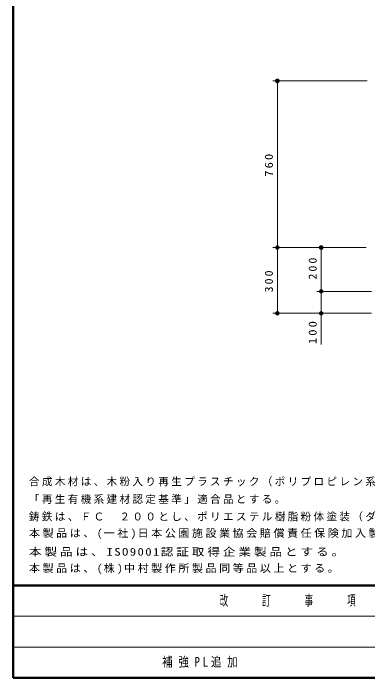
# Model space of a CAD drawing. Units: millimetres on the paper, scale 1:20. Extents: x -365 to 0, y 0 to 257.
# Drawn here: x -365 to -284.1, y 0 to 151.5 of the extents above; entities that cross this region are included whole.
import ezdxf

# ---------------------------------------------------------------- set-up
doc = ezdxf.new("R2010")
doc.units = ezdxf.units.MM
for name, color, linetype, lineweight in [('1_20', 7, 'Continuous', 25), ('CLASS1', 7, 'Continuous', 13), ('NAKAMURA図枠', 7, 'Continuous', 13)]:
    doc.layers.add(name, color=color, linetype=linetype, lineweight=lineweight)
doc.layers.add('99', color=7, linetype='Continuous')
doc.styles.add('ＭＳ ゴシック', font='')
doc.styles.get('ＭＳ ゴシック').set_extended_font_data('MS Gothic')

# ---------------------------------------------------------------- blocks, each defined once
blk = doc.blocks.new('filled_dot')
at = {"color": 0, "linetype": 'Continuous', "lineweight": -2, "const_width": 1.25}
blk.add_lwpolyline([(-0.625, 0, 1), (0.625, 0, 1)], format="xyb", close=True, dxfattribs=at)

msp = doc.modelspace()

# ---------------------------------------------------------------- linework, layer by layer
at = {"layer": '1_20', "lineweight": 13}
for p, q in [((-284.229, 136.086), (-305.729, 136.086)), ((-304.729, 98.086), (-304.729, 136.086)), ((-284.479, 98.086), (-305.729, 98.086)), ((-304.729, 83.086), (-304.729, 98.086)), ((-294.729, 88.086), (-294.729, 98.086)), ((-283.229, 88.086), (-295.729, 88.086)), ((-294.729, 76.014), (-294.729, 88.086)), ((-283.229, 83.086), (-305.729, 83.086))]:
    msp.add_line(p, q, dxfattribs=at)
at = {"layer": 'NAKAMURA図枠', "lineweight": 50}
for p, q in [((-365, 257), (-365, 0)), ((-365, 21), (0, 21)), ((-365, 0), (0, 0))]:
    msp.add_line(p, q, dxfattribs=at)
at = {"layer": 'NAKAMURA図枠'}
for p, q in [((-365, 14), (-238.5, 14)), ((-365, 7), (-238.5, 7))]:
    msp.add_line(p, q, dxfattribs=at)

# ---------------------------------------------------------------- block references
at = {"layer": '1_20', "lineweight": 13}
for p, xscale, yscale, rotation in [((-304.729, 136.086), 0.431, 0.431, 270), ((-304.729, 98.086), 0.4, 0.4, 270), ((-294.729, 98.086), 0.431, 0.431, 270), ((-294.729, 88.086), 0.4, 0.4, 270), ((-304.729, 83.086), 0.4, 0.4, 90), ((-294.729, 83.086), 0.4, 0.4, 90)]:
    msp.add_blockref('filled_dot', p, dxfattribs=dict(at, xscale=xscale, yscale=yscale, rotation=rotation))

# ---------------------------------------------------------------- texts
at = {"layer": '1_20', "char_height": 1.833, "attachment_point": 8, "rotation": 90, "style": 'ＭＳ ゴシック'}
for s, insert in [('\\T1.33;\\W1.15;760', (-305.729, 117.086)), ('\\T1.33;\\W1.1;200', (-295.729, 93.508)), ('\\T1.33;\\W1.1;300', (-305.729, 90.586)), ('\\T1.33;\\W1.15;100', (-295.729, 78.93))]:
    msp.add_mtext(s, dxfattribs=dict(at, insert=insert))
at = {"layer": '99', "insert": (-321.75, 3.5), "char_height": 2.199, "attachment_point": 5, "style": 'ＭＳ ゴシック'}
msp.add_mtext('\\T1.55;\\W0.8;補強PL追加', dxfattribs=at)
at = {"layer": 'CLASS1', "char_height": 1.76, "attachment_point": 7, "style": 'ＭＳ ゴシック'}
for s, insert in [('\\T1.23;合成木材は、木粉入り再生プラスチック（ポリプロピレン系\u3000色：サンディーブラウン）とし、', (-361.422, 43.616)), ('\\T1.23;「再生有機系建材認定基準」適合品とする。', (-361.422, 39.616)), ('\\T1.23;鋳鉄は、ＦＣ\u3000２００とし、ポリエステル樹脂粉体塗装（ダークグレー）仕上げとする。', (-361.422, 35.616)), ('\\T1.23;\\W1.05;本製品は、(一社)日本公園施設業協会賠償責任保険加入製品とする。', (-361.422, 31.616)), ('\\T1.23;\\W1.2;本製品は、ISO9001認証取得企業製品とする。', (-361.422, 27.616)), ('\\T1.23;\\W1.05;本製品は、(株)中村製作所製品同等品以上とする。', (-361.422, 23.616))]:
    msp.add_mtext(s, dxfattribs=dict(at, insert=insert))
at = {"layer": 'NAKAMURA図枠', "color": 4, "insert": (-301.75, 17.5), "char_height": 2.346, "attachment_point": 5, "style": 'ＭＳ ゴシック'}
msp.add_mtext('\\T1.64;\\W0.6;改\u3000\u3000訂\u3000\u3000事\u3000\u3000項', dxfattribs=at)

doc.saveas('drawing.dxf')
